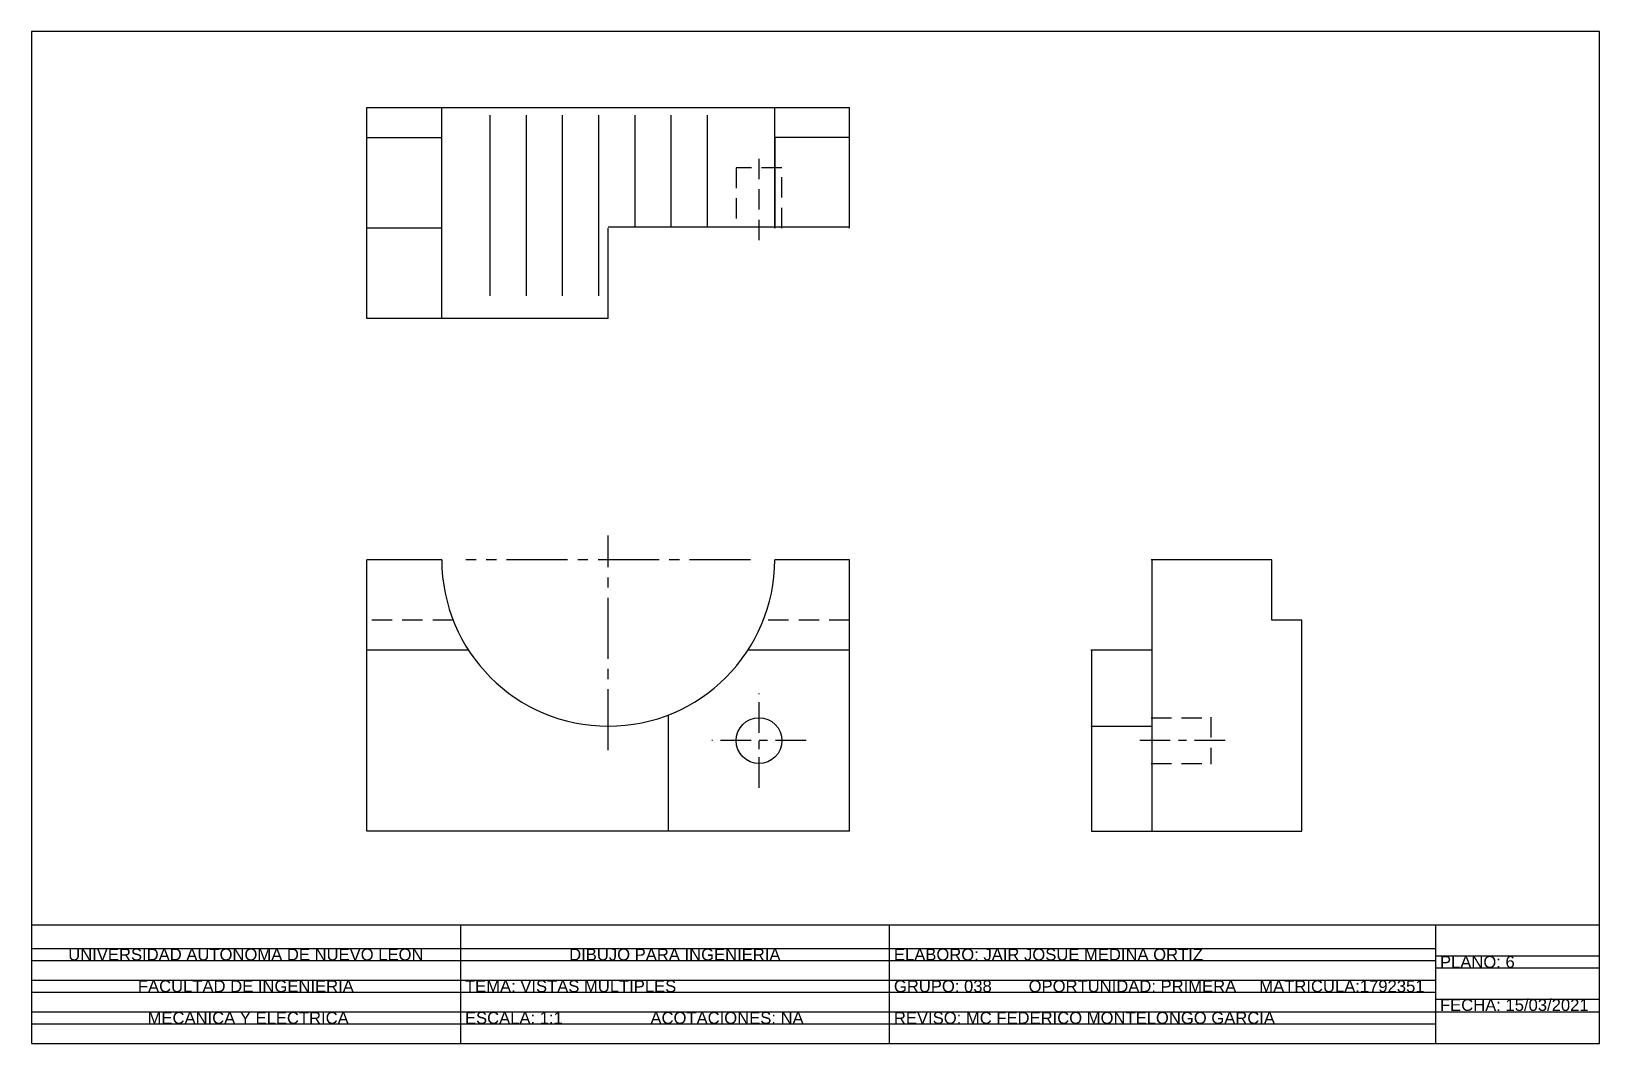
# Paper-space layout 'Plantilla en pulgadas' of a CAD drawing. Header units: inches. Extents: x 0.8 to 16.6, y 0.4 to 10.6.
# The model-space entities are those that its viewports show. They can reach past a viewport. Long polylines and large blocks are cut down to what shows.
import ezdxf

# ---------------------------------------------------------------- set-up
doc = ezdxf.new("R2010")
doc.units = ezdxf.units.IN
doc.header["$MEASUREMENT"] = 0
doc.linetypes.add('CENTER2', pattern=[1.125, 0.75, -0.125, 0.125, -0.125])
doc.linetypes.add('DASHED2', pattern=[0.375, 0.25, -0.125])
doc.styles.get("Standard").update_dxf_attribs({"font": 'arial.ttf'})

msp = doc.modelspace()

# ---------------------------------------------------------------- linework, layer by layer
for p, q in [((15.106, 10.203), (15.106, 11.953)), ((15.106, 11.953), (19.106, 11.953)), ((15.726, 10.203), (15.726, 11.953)), ((16.125, 11.89), (16.125, 10.39)), ((16.425, 11.89), (16.425, 10.39)), ((16.725, 11.89), (16.725, 10.39)), ((17.025, 11.89), (17.025, 10.39)), ((17.325, 11.89), (17.325, 10.963)), ((17.625, 11.89), (17.625, 10.963)), ((17.925, 11.89), (17.925, 10.963)), ((18.486, 10.953), (18.486, 11.953)), ((19.106, 10.953), (19.106, 11.953)), ((15.106, 11.703), (15.726, 11.703)), ((19.106, 11.703), (18.486, 11.703)), ((18.486, 11.703), (18.486, 10.953)), ((15.726, 10.953), (15.106, 10.953)), ((17.106, 10.963), (19.106, 10.963)), ((17.106, 10.203), (17.106, 10.953)), ((17.106, 10.203), (15.106, 10.203)), ((15.106, 5.953), (15.106, 8.203)), ((15.726, 8.203), (15.106, 8.203)), ((19.106, 8.203), (18.486, 8.203)), ((19.106, 5.953), (19.106, 8.203)), ((22.606, 8.203), (21.606, 8.203)), ((22.606, 8.203), (21.606, 8.203)), ((21.612, 8.203), (21.612, 5.953)), ((22.606, 7.703), (22.606, 8.203)), ((22.856, 7.703), (22.606, 7.703)), ((22.856, 5.953), (22.856, 7.703)), ((15.948, 7.453), (15.106, 7.453)), ((19.106, 7.453), (18.265, 7.453)), ((21.606, 7.453), (21.106, 7.453)), ((21.606, 7.453), (21.106, 7.453)), ((21.112, 7.453), (21.112, 5.953)), ((17.606, 5.953), (17.606, 6.917)), ((21.106, 6.823), (21.606, 6.823)), ((19.106, 5.953), (15.106, 5.953)), ((21.112, 5.953), (22.856, 5.953))]:
    msp.add_line(p, q)
at = {"linetype": 'DASHED2'}
for p, q in [((18.546, 11.453), (18.166, 11.453)), ((18.166, 11.453), (18.166, 10.953)), ((18.356, 10.853), (18.356, 11.553)), ((18.546, 10.953), (18.546, 11.453)), ((15.82, 7.703), (15.106, 7.703)), ((19.106, 7.703), (18.392, 7.703)), ((22.856, 7.703), (22.606, 7.703)), ((21.606, 6.893), (22.106, 6.893)), ((22.1, 6.897), (22.1, 6.509)), ((21.106, 6.823), (21.606, 6.823)), ((21.606, 6.513), (22.106, 6.513))]:
    msp.add_line(p, q, dxfattribs=at)
at = {"linetype": 'CENTER2'}
for p, q in [((17.106, 6.623), (17.106, 8.403)), ((18.286, 8.203), (15.926, 8.203))]:
    msp.add_line(p, q, dxfattribs=at)
at = {"linetype": 'CENTER2', "ltscale": 0.5}
for p, q in [((18.356, 6.313), (18.356, 7.093)), ((18.746, 6.703), (17.966, 6.703)), ((22.22, 6.703), (21.486, 6.703))]:
    msp.add_line(p, q, dxfattribs=at)
msp.add_circle((18.356, 6.703), 0.19)
msp.add_arc((17.106, 8.203), 1.38, 180, 0)

psp = doc.layouts.new('Plantilla en pulgadas')

# ---------------------------------------------------------------- linework, layer by layer
for p, q in [((16.61, 10.61), (0.78, 10.61)), ((0.78, 10.61), (0.78, 0.39)), ((16.61, 0.39), (16.61, 10.61)), ((0.78, 1.59), (16.61, 1.59)), ((5.11, 1.59), (5.11, 0.39)), ((9.44, 1.59), (9.44, 0.39)), ((14.952, 1.59), (14.952, 0.39)), ((0.78, 1.35), (14.952, 1.35)), ((14.952, 1.275), (16.61, 1.275)), ((0.78, 1.23), (14.952, 1.23)), ((14.952, 1.155), (16.61, 1.155)), ((0.78, 1.03), (14.952, 1.03)), ((0.78, 0.91), (14.952, 0.91)), ((14.952, 0.84), (16.61, 0.84)), ((0.78, 0.71), (16.61, 0.71)), ((0.78, 0.59), (14.952, 0.59)), ((0.78, 0.39), (16.61, 0.39))]:
    psp.add_line(p, q)

# ---------------------------------------------------------------- texts
at = {"char_height": 0.12, "attachment_point": 1}
for s, width, insert in [('\\pxqc;UNIVERSIDAD AUTONOMA DE NUEVO LEON', 4.33, (0.78, 1.35)), ('\\pxqc;DIBUJO PARA INGENIERIA', 4.33, (5.11, 1.35)), (' ELABORO: JAIR JOSUE MEDINA ORTIZ', 5.512, (9.44, 1.35)), (' PLANO: 6', 1.658, (14.952, 1.275)), ('\\pxqc;FACULTAD DE INGENIERIA ', 4.33, (0.78, 1.03)), (' TEMA: VISTAS MULTIPLES', 4.33, (5.11, 1.03)), (' GRUPO: 038        OPORTUNIDAD: PRIMERA     MATRICULA:1792351', 5.512, (9.44, 1.03)), (' FECHA: 15/03/2021', 1.658, (14.952, 0.84)), ('\\pxqc; MECANICA Y ELECTRICA', 4.33, (0.78, 0.71)), (' ESCALA: 1:1                   ACOTACIONES: NA', 4.33, (5.11, 0.71)), (' REVISO: MC FEDERICO MONTELONGO GARCIA', 5.512, (9.44, 0.71))]:
    psp.add_mtext_dynamic_manual_height_columns(s, width=width, gutter_width=1, heights=[0], dxfattribs=dict(at, insert=insert))

# ---------------------------------------------------------------- viewports
at = {"layer": '0'}
psp.add_viewport(center=(8.695, 6.1), size=(15.83, 9.02), view_center_point=(18.824, 8.88), view_height=7.40757, dxfattribs=at)

doc.saveas('drawing.dxf')
